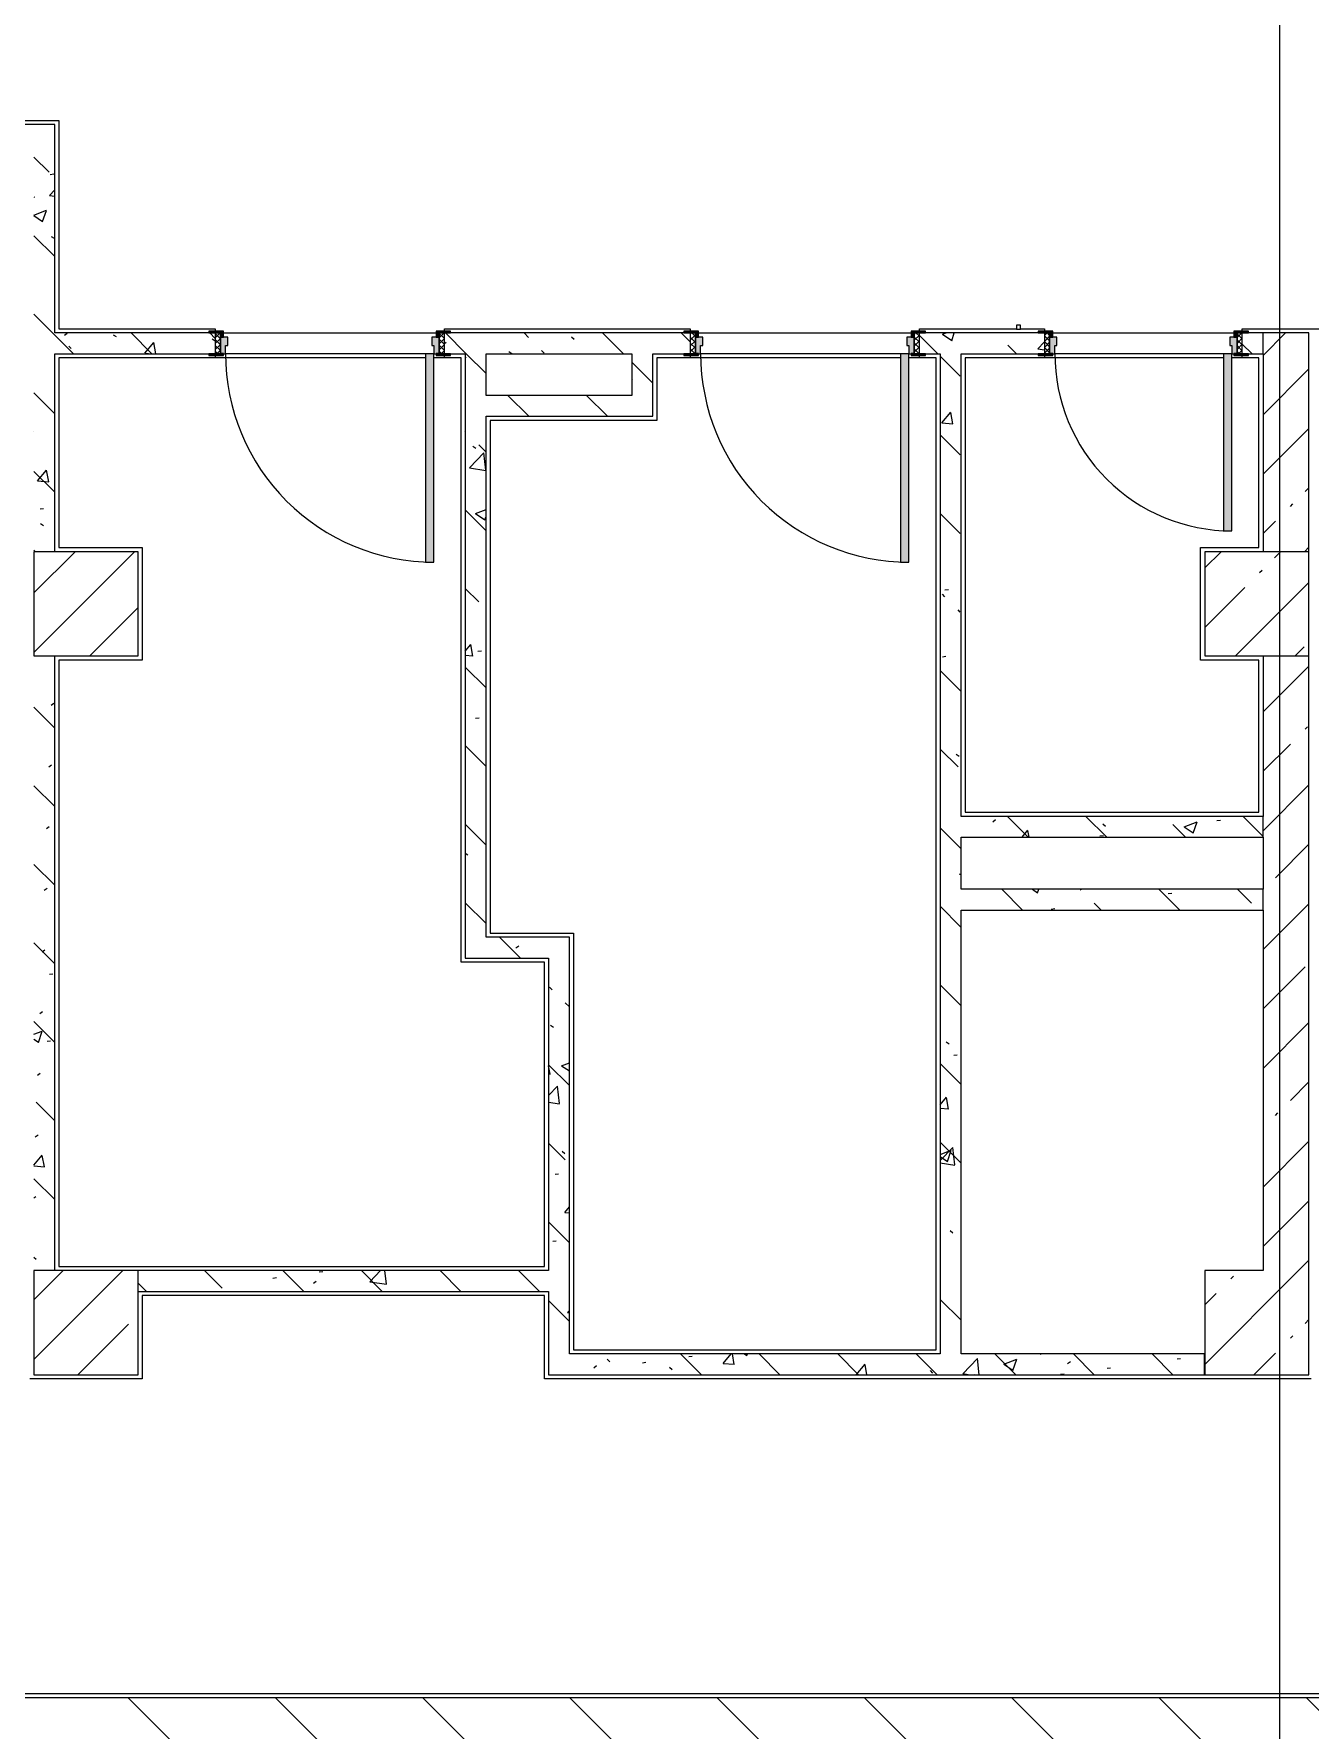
# Model space of a CAD drawing. Header units: millimetres. Extents: x 1311 to 195818, y -8553 to 29000.
# Drawn here: x 147388 to 153514, y 13445 to 21585 of the extents above; entities that cross this region are included whole.
import ezdxf

# ---------------------------------------------------------------- set-up
doc = ezdxf.new("R2010")
doc.units = ezdxf.units.MM
for name, color, linetype, lineweight, true_color in [('A-DOOR-1', 7, 'Continuous', 5, 0xaaaaaa), ('A-DOOR-2', 7, 'Continuous', 5, 0xe2e2e2), ('A-DOOR-FRAM-1', 7, 'Continuous', 5, 0xe2e2e2), ('A-DOOR-FRAM-2', 7, 'Continuous', 5, 0xaaaaaa), ('A-FLOR-1', 7, 'Continuous', 5, 0xaaaaaa), ('I-WALL-6', 7, 'Continuous', 5, 0x787878)]:
    doc.layers.add(name, color=color, linetype=linetype, lineweight=lineweight, true_color=true_color)
for name, color, linetype, lineweight in [('A-WALL', 7, 'Continuous', 9), ('A-WALL-3', 7, 'Continuous', 5), ('I-WALL-4', 7, 'Continuous', 5), ('S-COLS-4', 7, 'Continuous', 5), ('Оси', 7, 'Continuous', 9)]:
    doc.layers.add(name, color=color, linetype=linetype, lineweight=lineweight)
pattern_1 = [(45, (68808.4, 0), (-285.1231, 285.1231), []), (45, (69093.5, 0), (-285.1231, 285.1231), [504.031, -100.806, 16.764, -84.042])]
pattern_2 = [(135, (68808.4, 0), (-377.1708, -377.1708), [533.4, -88.9, 17.78, -88.9]), (135, (68808.4, 376.94), (-377.1708, -377.1708), []), (50, (68808.4, 0), (637.6445, -55.7866), [66.675, -733.425]), (355, (68808.4, 0), (-123.3494, 668.699), [53.34, -586.74]), (100.451, (68861.5, -4.65), (514.299, 612.908), [56.665, -623.315]), (46.184, (68808.4, 177.8), (948.7764, -147.15), [100.012, -1100.137]), (96.636, (68887.5, 165.5), (830.909, 865.997), [84.998, -934.973]), (351.184, (68808.4, 177.8), (830.918, 865.988), [80.01, -880.11]), (21, (68897.3, 133.35), (530.6506, -357.9283), [66.675, -733.425]), (326, (68897.3, 133.35), (216.308, 644.6585), [53.34, -586.74]), (71.451, (68941.5, 103.5), (746.9596, 286.7243), [56.665, -623.315]), (37.5, (68808.4, 0), (10.81053, 295.9426), [16.764, -562.864, 16.764, -578.866, -588.962]), (37.5, (68808.4, 0), (10.81053, 295.9426), [-1175.258, 16.764, -572.198]), (7.5, (68808.4, 0), (233.8692, 350.6318), [16.764, -322.834, 16.764, -549.529, -224.472]), (7.5, (68808.4, 0), (233.8692, 350.6318), [-905.891, 16.764, -207.708]), (327.5, (68610.14, 0), (474.5678, -20.0513), [16.764, -205.486, 16.764, -676.656, -920.115]), (327.5, (68610.14, 0), (474.5678, -20.0513), [-915.67, 16.764, -903.351]), (317.5, (68521.24, 0), (518.4522, 88.9934), [16.764, -272.161, 16.764, -443.738, -653.415]), (317.5, (68521.24, 0), (518.4522, 88.9934), [-749.427, 16.764, -636.651])]
pattern_3 = [(135, (1751.41, 114.685), (-14.14214, -14.14214), []), (225, (1751.41, 114.685), (14.14214, -14.14214), [])]
pattern_4 = [(45, (-371.384, 114.685), (-14.1421, 14.1421), []), (135, (-371.384, 114.685), (-14.1421, -14.1421), [])]
pattern_5 = [(135, (68808.4, 0), (-353.5534, -353.5534), [])]

# ---------------------------------------------------------------- blocks, each defined once
blk = doc.blocks.new('110_Дверь_СКБ_1Ст_Внутренняя1 - Д-11п 1100x2100h_кладовые _все__ коридор _между помещениями блока столовой__ моечные _все_ 2-32102277-1_11_1_птичка')
at = {"layer": 'A-DOOR-1'}
h = blk.add_hatch(dxfattribs=at)
h.set_pattern_fill('FP_134', color=256, style=0, pattern_type=2)
h.set_pattern_definition(pattern_3)
h.paths.add_polyline_path([(537.5, -50), (562.5, -50), (562.5, 50), (537.5, 50)])
at = {"layer": 'A-DOOR-2'}
h = blk.add_hatch(color=256, dxfattribs=at)
h.paths.add_polyline_path([(-477.5, -30), (-477.5, 10), (-487.5, 10), (-487.5, 50), (-512.5, 50), (-512.5, -30), (-487.5, -30)])
h.paths.add_polyline_path([(512.5, -30), (537.5, -30), (537.5, 50), (512.5, 50), (512.5, 10), (502.5, 10), (502.5, -30)])
at = {"layer": 'A-DOOR-FRAM-1'}
for points in [[(-447.5, 50), (-447.5, 1050), (-487.5, 1050), (-487.5, 50)], [(-567.5, 50), (-497.5, 50), (-497.5, 58), (-567.5, 58)], [(562.5, 50), (592.5, 50), (592.5, 58), (522.5, 58), (522.5, 50), (542.6, 50)], [(-567.5, -58), (-497.5, -58), (-497.5, -50), (-567.5, -50)], [(-497.5, -50), (-497.5, -30), (-512.5, -30), (-512.5, -50)], [(537.5, -50), (537.5, -30), (522.5, -30), (522.5, -50)], [(562.5, -58), (592.5, -58), (592.5, -50), (522.5, -50), (522.5, -58), (560.5, -58)]]:
    blk.add_hatch(color=256, dxfattribs=at).paths.add_polyline_path(points)
at = {"layer": 'A-DOOR-FRAM-2'}
h = blk.add_hatch(dxfattribs=at)
h.set_pattern_fill('FP_135', color=256, style=0, pattern_type=2)
h.set_pattern_definition(pattern_4)
h.paths.add_polyline_path([(-537.5, -50), (-512.5, -50), (-512.5, 50), (-537.5, 50)])
at = {"layer": 'A-DOOR-1'}
for p, q in [((-487.5, 1050), (-487.5, 50)), ((-447.5, 1050), (-487.5, 1050)), ((-447.5, 50), (-447.5, 1050)), ((-487.5, 50), (-447.5, 50))]:
    blk.add_line(p, q, dxfattribs=at)
blk.add_arc((-487.5, 50), 1000, 360, 90, dxfattribs=at)
at = {"layer": 'A-DOOR-FRAM-2'}
for p, q in [((-497.5, 58), (-567.5, 58)), ((-567.5, 58), (-567.5, 50)), ((-567.5, 50), (-497.5, 50)), ((-512.5, 50), (-537.5, 50)), ((-537.5, 50), (-537.5, -50)), ((-487.5, 50), (-512.5, 50)), ((-512.5, 50), (-512.5, -30)), ((-512.5, -50), (-512.5, 50)), ((-497.5, 50), (-512.5, 50)), ((-512.5, 50), (-512.5, 49)), ((-512.5, 49), (-497.5, 49)), ((-497.5, 50), (-497.5, 58)), ((-497.5, 49), (-497.5, 50)), ((-487.5, 10), (-487.5, 50)), ((-477.5, 10), (-487.5, 10)), ((-477.5, -30), (-477.5, 10)), ((512.5, 10), (502.5, 10)), ((502.5, 10), (502.5, -30)), ((512.5, 50), (512.5, 10)), ((537.5, 50), (512.5, 50)), ((592.5, 58), (522.5, 58)), ((522.5, 58), (522.5, 50)), ((537.5, 50), (522.5, 50)), ((522.5, 50), (522.5, 49)), ((522.5, 50), (592.5, 50)), ((522.5, 49), (537.5, 49)), ((537.5, -30), (537.5, 50)), ((562.5, 50), (537.5, 50)), ((537.5, 50), (537.5, -50)), ((537.5, 49), (537.5, 50)), ((562.5, -50), (562.5, 50)), ((592.5, 50), (592.5, 58)), ((-497.5, -50), (-567.5, -50)), ((-567.5, -50), (-567.5, -58)), ((-567.5, -58), (-497.5, -58)), ((-537.5, -50), (-512.5, -50)), ((-512.5, -30), (-477.5, -30)), ((-497.5, -30), (-512.5, -30)), ((-512.5, -30), (-512.5, -50)), ((-512.5, -50), (-497.5, -50)), ((-497.5, -50), (-497.5, -30)), ((-497.5, -58), (-497.5, -50)), ((502.5, -30), (537.5, -30)), ((537.5, -30), (522.5, -30)), ((522.5, -30), (522.5, -50)), ((522.5, -50), (537.5, -50)), ((592.5, -50), (522.5, -50)), ((522.5, -50), (522.5, -58)), ((522.5, -58), (592.5, -58)), ((537.5, -50), (537.5, -30)), ((537.5, -50), (562.5, -50)), ((592.5, -58), (592.5, -50))]:
    blk.add_line(p, q, dxfattribs=at)
blk = doc.blocks.new('110_Дверь_СКБ_1Ст_Внутренняя1 - Д-11п 1100x2100h_кладовые _все__ коридор _между помещениями блока столовой__ моечные _все_ 2-V110-1_11_1_птичка')
at = {"layer": 'A-DOOR-1'}
h = blk.add_hatch(dxfattribs=at)
h.set_pattern_fill('FP_134', color=256, style=0, pattern_type=2)
h.set_pattern_definition(pattern_3)
h.paths.add_polyline_path([(537.5, 50), (537.5, -50), (562.5, -50), (562.5, 50)])
at = {"layer": 'A-DOOR-2'}
h = blk.add_hatch(color=256, dxfattribs=at)
h.paths.add_polyline_path([(537.5, 50), (512.5, 50), (512.5, 10), (502.5, 10), (502.5, -30), (537.5, -30)])
h.paths.add_polyline_path([(-497.5, 50), (-512.5, 50), (-512.5, -30), (-477.5, -30), (-477.5, 10), (-487.5, 10), (-487.5, 50)])
at = {"layer": 'A-DOOR-FRAM-1'}
for points in [[(-487.5, 1050), (-487.5, 50), (-447.5, 50), (-447.5, 1050)], [(-537.5, 58), (-567.5, 58), (-567.5, 50), (-497.5, 50), (-497.5, 58), (-517.5, 58)], [(562.5, 58), (522.5, 58), (522.5, 50), (592.5, 50), (592.5, 58)], [(-537.5, -50), (-567.5, -50), (-567.5, -58), (-497.5, -58), (-497.5, -50), (-513.9, -50)], [(-512.5, -30), (-512.5, -50), (-497.5, -50), (-497.5, -30)], [(537.5, -30), (522.5, -30), (522.5, -50), (537.5, -50)], [(562.5, -50), (522.5, -55.2), (522.5, -58), (592.5, -58), (592.5, -50)]]:
    blk.add_hatch(color=256, dxfattribs=at).paths.add_polyline_path(points)
at = {"layer": 'A-DOOR-FRAM-2'}
h = blk.add_hatch(dxfattribs=at)
h.set_pattern_fill('FP_135', color=256, style=0, pattern_type=2)
h.set_pattern_definition(pattern_4)
h.paths.add_polyline_path([(-512.5, 50), (-537.5, 50), (-537.5, -50), (-512.5, -48.8)])
at = {"layer": 'A-DOOR-1'}
for p, q in [((-487.5, 1050), (-487.5, 50)), ((-447.5, 1050), (-487.5, 1050)), ((-447.5, 50), (-447.5, 1050)), ((-487.5, 50), (-447.5, 50))]:
    blk.add_line(p, q, dxfattribs=at)
blk.add_arc((-487.5, 50), 1000, 360, 90, dxfattribs=at)
at = {"layer": 'A-DOOR-FRAM-2'}
for p, q in [((-497.5, 58), (-567.5, 58)), ((-567.5, 58), (-567.5, 50)), ((-567.5, 50), (-497.5, 50)), ((-512.5, 50), (-537.5, 50)), ((-537.5, 50), (-537.5, -50)), ((-487.5, 50), (-512.5, 50)), ((-512.5, 50), (-512.5, -30)), ((-512.5, -50), (-512.5, 50)), ((-497.5, 50), (-512.5, 50)), ((-512.5, 50), (-512.5, 49)), ((-512.5, 49), (-497.5, 49)), ((-497.5, 50), (-497.5, 58)), ((-497.5, 49), (-497.5, 50)), ((-487.5, 10), (-487.5, 50)), ((-477.5, 10), (-487.5, 10)), ((-477.5, -30), (-477.5, 10)), ((512.5, 10), (502.5, 10)), ((502.5, 10), (502.5, -30)), ((512.5, 50), (512.5, 10)), ((537.5, 50), (512.5, 50)), ((592.5, 58), (522.5, 58)), ((522.5, 58), (522.5, 50)), ((537.5, 50), (522.5, 50)), ((522.5, 50), (522.5, 49)), ((522.5, 50), (592.5, 50)), ((522.5, 49), (537.5, 49)), ((537.5, -30), (537.5, 50)), ((562.5, 50), (537.5, 50)), ((537.5, 50), (537.5, -50)), ((537.5, 49), (537.5, 50)), ((562.5, -50), (562.5, 50)), ((592.5, 50), (592.5, 58)), ((-497.5, -50), (-567.5, -50)), ((-567.5, -50), (-567.5, -58)), ((-567.5, -58), (-497.5, -58)), ((-537.5, -50), (-512.5, -50)), ((-512.5, -30), (-477.5, -30)), ((-497.5, -30), (-512.5, -30)), ((-512.5, -30), (-512.5, -50)), ((-512.5, -50), (-497.5, -50)), ((-497.5, -50), (-497.5, -30)), ((-497.5, -58), (-497.5, -50)), ((502.5, -30), (537.5, -30)), ((537.5, -30), (522.5, -30)), ((522.5, -30), (522.5, -50)), ((522.5, -50), (537.5, -50)), ((592.5, -50), (522.5, -50)), ((522.5, -50), (522.5, -58)), ((522.5, -58), (592.5, -58)), ((537.5, -50), (537.5, -30)), ((537.5, -50), (562.5, -50)), ((592.5, -58), (592.5, -50))]:
    blk.add_line(p, q, dxfattribs=at)
blk = doc.blocks.new('110_Дверь_СКБ_1Ст_Внутренняя1 - Д-7_п__950x2100h_Туалет-V132-1_11_1_птичка')
at = {"layer": 'A-DOOR-1'}
h = blk.add_hatch(dxfattribs=at)
h.set_pattern_fill('FP_138', color=256, style=0, pattern_type=2)
h.set_pattern_definition([(135, (1826.41, 114.685), (-14.14214, -14.14214), []), (225, (1826.41, 114.685), (14.14214, -14.14214), [])])
h.paths.add_polyline_path([(487.5, 50), (462.5, 50), (462.5, -50), (487.5, -50)])
at = {"layer": 'A-DOOR-2'}
h = blk.add_hatch(color=256, dxfattribs=at)
h.paths.add_polyline_path([(462.5, 50), (437.5, 50), (437.5, 10), (427.5, 10), (427.5, -30), (462.5, -30)])
h.paths.add_polyline_path([(-422.5, 50), (-437.5, 50), (-437.5, -30), (-402.5, -30), (-402.5, 10), (-412.5, 10), (-412.5, 50)])
at = {"layer": 'A-DOOR-FRAM-1'}
for points in [[(-372.5, 900), (-412.5, 900), (-412.5, 50), (-372.5, 50), (-372.5, 622.5)], [(-492.5, 58), (-492.5, 50), (-422.5, 50), (-422.5, 58), (-462.5, 58)], [(467.5, 58), (447.5, 58), (447.5, 50), (517.5, 50), (517.5, 58), (487.5, 58)], [(-492.5, -50), (-492.5, -58), (-422.5, -58), (-422.5, -50), (-462.5, -50)], [(-437.5, -30), (-437.5, -50), (-422.5, -50), (-422.5, -30)], [(447.5, -30), (447.5, -50), (462.5, -50), (462.5, -30)], [(487.5, -50), (447.5, -50), (447.5, -58), (517.5, -58), (517.5, -50), (488.2, -50)]]:
    blk.add_hatch(color=256, dxfattribs=at).paths.add_polyline_path(points)
at = {"layer": 'A-DOOR-FRAM-2'}
h = blk.add_hatch(dxfattribs=at)
h.set_pattern_fill('FP_139', color=256, style=0, pattern_type=2)
h.set_pattern_definition([(45, (-296.384, 114.685), (-14.1421, 14.1421), []), (135, (-296.384, 114.685), (-14.1421, -14.1421), [])])
h.paths.add_polyline_path([(-437.5, 50), (-462.5, 50), (-462.5, -50), (-437.5, -50)])
at = {"layer": 'A-DOOR-1'}
for p, q in [((-412.5, 900), (-412.5, 50)), ((-372.5, 900), (-412.5, 900)), ((-372.5, 50), (-372.5, 900)), ((-412.5, 50), (-372.5, 50))]:
    blk.add_line(p, q, dxfattribs=at)
blk.add_arc((-412.5, 50), 850, 360, 90, dxfattribs=at)
at = {"layer": 'A-DOOR-FRAM-2'}
for p, q in [((-422.5, 58), (-492.5, 58)), ((-492.5, 58), (-492.5, 50)), ((-492.5, 50), (-422.5, 50)), ((-437.5, 50), (-462.5, 50)), ((-462.5, 50), (-462.5, -50)), ((-412.5, 50), (-437.5, 50)), ((-437.5, 50), (-437.5, -30)), ((-437.5, -50), (-437.5, 50)), ((-422.5, 50), (-437.5, 50)), ((-437.5, 50), (-437.5, 49)), ((-437.5, 49), (-422.5, 49)), ((-422.5, 50), (-422.5, 58)), ((-422.5, 49), (-422.5, 50)), ((-412.5, 10), (-412.5, 50)), ((-402.5, 10), (-412.5, 10)), ((-402.5, -30), (-402.5, 10)), ((437.5, 10), (427.5, 10)), ((427.5, 10), (427.5, -30)), ((437.5, 50), (437.5, 10)), ((462.5, 50), (437.5, 50)), ((517.5, 58), (447.5, 58)), ((447.5, 58), (447.5, 50)), ((462.5, 50), (447.5, 50)), ((447.5, 50), (447.5, 49)), ((447.5, 50), (517.5, 50)), ((447.5, 49), (462.5, 49)), ((462.5, -30), (462.5, 50)), ((487.5, 50), (462.5, 50)), ((462.5, 50), (462.5, -50)), ((462.5, 49), (462.5, 50)), ((487.5, -50), (487.5, 50)), ((517.5, 50), (517.5, 58)), ((-422.5, -50), (-492.5, -50)), ((-492.5, -50), (-492.5, -58)), ((-492.5, -58), (-422.5, -58)), ((-462.5, -50), (-437.5, -50)), ((-437.5, -30), (-402.5, -30)), ((-422.5, -30), (-437.5, -30)), ((-437.5, -30), (-437.5, -50)), ((-437.5, -50), (-422.5, -50)), ((-422.5, -50), (-422.5, -30)), ((-422.5, -58), (-422.5, -50)), ((427.5, -30), (462.5, -30)), ((462.5, -30), (447.5, -30)), ((447.5, -30), (447.5, -50)), ((447.5, -50), (462.5, -50)), ((517.5, -50), (447.5, -50)), ((447.5, -50), (447.5, -58)), ((447.5, -58), (517.5, -58)), ((462.5, -50), (462.5, -30)), ((462.5, -50), (487.5, -50)), ((517.5, -58), (517.5, -50))]:
    blk.add_line(p, q, dxfattribs=at)
blk = doc.blocks.new('BSC_Колонна _Прямоугольная - 500х500-V142-1_11_1_птичка')
at = {"layer": 'S-COLS-4'}
h = blk.add_hatch(dxfattribs=at)
h.set_pattern_fill('FP_178', color=256, style=0, pattern_type=2)
h.set_pattern_definition([(45, (-78830, -15400), (-285.1231, 285.1231), []), (45, (-78544.88, -15400), (-285.1231, 285.1231), [504.031, -100.806, 16.764, -84.042])])
h.paths.add_polyline_path([(-250, -250), (250, -250), (250, 250), (-250, 250), (-250, -74.3)])
for p, q in [((250, 250), (-250, 250)), ((-250, 250), (-250, -250)), ((250, -250), (250, 250)), ((-250, -250), (250, -250))]:
    blk.add_line(p, q, dxfattribs=at)
blk = doc.blocks.new('BSC_Колонна _Прямоугольная - 500х500-V157-1_11_1_птичка')
at = {"layer": 'S-COLS-4'}
h = blk.add_hatch(dxfattribs=at)
h.set_pattern_fill('FP_191', color=256, style=0, pattern_type=2)
h.set_pattern_definition([(45, (-78830, -18850), (-285.1231, 285.1231), []), (45, (-78544.88, -18850), (-285.1231, 285.1231), [504.031, -100.806, 16.764, -84.042])])
h.paths.add_polyline_path([(-150.2, -250), (250, -250), (250, 250), (-250, 250), (-250, -250), (-185.6, -250)])
for p, q in [((250, 250), (-250, 250)), ((-250, 250), (-250, -250)), ((250, -250), (250, 250)), ((-250, -250), (250, -250))]:
    blk.add_line(p, q, dxfattribs=at)
blk = doc.blocks.new('BSC_Колонна _Прямоугольная - 500х500-V158-1_11_1_птичка')
at = {"layer": 'S-COLS-4'}
h = blk.add_hatch(dxfattribs=at)
h.set_pattern_fill('FP_192', color=256, style=0, pattern_type=2)
h.set_pattern_definition([(45, (-84450, -18850), (-285.1231, 285.1231), []), (45, (-84164.88, -18850), (-285.1231, 285.1231), [504.031, -100.806, 16.764, -84.042])])
h.paths.add_polyline_path([(250, -250), (250, 250), (-250, 250), (-250, -250), (215.7, -250)])
for p, q in [((250, 250), (-250, 250)), ((-250, 250), (-250, -250)), ((250, -250), (250, 250)), ((-250, -250), (250, -250))]:
    blk.add_line(p, q, dxfattribs=at)

msp = doc.modelspace()

# ---------------------------------------------------------------- hatches: boundary and pattern name
at = {"layer": 'I-WALL-4'}
h = msp.add_hatch(dxfattribs=at)
h.set_pattern_fill('FP_101', color=256, style=0, pattern_type=2)
h.set_pattern_definition(pattern_1)
h.paths.add_polyline_path([(153508.4, 19100), (153508.4, 20150), (153288.4, 20150), (153288.4, 19100), (153454.9, 19100)])
h = msp.add_hatch(dxfattribs=at)
h.set_pattern_fill('FP_101', color=256, style=0, pattern_type=2)
h.set_pattern_definition(pattern_1)
h.paths.add_polyline_path([(153508.4, 15650), (153508.4, 18600), (153288.4, 18600), (153288.4, 15650), (153409, 15650)])
h = msp.add_hatch(dxfattribs=at)
h.set_pattern_fill('FP_119', color=256, style=0, pattern_type=2)
h.set_pattern_definition(pattern_5)
h.paths.add_polyline_path([(145968.2, 13400), (153508.4, 13400), (153508.4, 13600), (137458.4, 13600), (137458.4, 13400), (145248.2, 13400)])
h = msp.add_hatch(dxfattribs=at)
h.set_pattern_fill('FP_119', color=256, style=0, pattern_type=2)
h.set_pattern_definition(pattern_5)
h.paths.add_polyline_path([(153918.4, 13400), (153948.4, 13400), (153948.4, 13600), (153508.4, 13600), (153508.4, 13400), (153848.4, 13400)])
h.paths.add_polyline_path([(154898.4, 13400), (155426.8, 13400), (155426.8, 13600), (154898.4, 13600)])
h.paths.add_polyline_path([(157122.2, 13400), (157218.4, 13400), (157218.4, 13600), (157008.4, 13600), (157008.4, 13400)])
h.paths.add_polyline_path([(156308.4, 13400), (156308.4, 13600), (156126.8, 13600), (156126.8, 13400), (156258.4, 13400)])
at = {"layer": 'I-WALL-6'}
h = msp.add_hatch(dxfattribs=at)
h.set_pattern_fill('FP_131', color=256, style=0, pattern_type=2)
h.set_pattern_definition(pattern_2)
h.paths.add_polyline_path([(147388.2, 15150), (147388.4, 15150.8), (147388.4, 15650), (147488.2, 15650), (147488.2, 18600), (147388.4, 18600), (147388.4, 19100), (147488.2, 19100), (147488.2, 21150), (147388.2, 21150), (147388.2, 15325.4)])
h = msp.add_hatch(dxfattribs=at)
h.set_pattern_fill('FP_131', color=256, style=0, pattern_type=2)
h.set_pattern_definition(pattern_2)
h.paths.add_polyline_path([(148258.4, 20050), (148258.4, 20150), (147488.2, 20150), (147488.2, 20050), (148228.4, 20050)])
h.paths.add_polyline_path([(149695.8, 20050), (150258.4, 20050), (150258.4, 20150), (149358.4, 20150), (149358.4, 20050), (149558.4, 20050)])
h = msp.add_hatch(dxfattribs=at)
h.set_pattern_fill('FP_131', color=256, style=0, pattern_type=2)
h.set_pattern_definition(pattern_2)
h.paths.add_polyline_path([(150358.4, 19750), (150358.4, 20150), (150258.4, 20150), (150258.4, 19750)])
h = msp.add_hatch(dxfattribs=at)
h.set_pattern_fill('FP_131', color=256, style=0, pattern_type=2)
h.set_pattern_definition(pattern_2)
h.paths.add_polyline_path([(151638.4, 20050), (152238.4, 20050), (152237.7, 20150), (151638.4, 20150)])
h.paths.add_polyline_path([(150378.4, 20050), (150538.4, 20050), (150538.4, 20150), (150358.4, 20150), (150358.4, 20050)])
h.paths.add_polyline_path([(153268.4, 20050), (153288.4, 20050), (153288.4, 20150), (153188.4, 20150), (153188.4, 20050), (153218.4, 20050)])
h = msp.add_hatch(dxfattribs=at)
h.set_pattern_fill('FP_131', color=256, style=0, pattern_type=2)
h.set_pattern_definition(pattern_2)
h.paths.add_polyline_path([(149458.4, 17250), (149558.4, 17250), (149558.4, 20050), (149458.4, 20050), (149458.4, 17270)])
h = msp.add_hatch(dxfattribs=at)
h.set_pattern_fill('FP_131', color=256, style=0, pattern_type=2)
h.set_pattern_definition(pattern_2)
h.paths.add_polyline_path([(151738.4, 15250), (151838.4, 15250), (151833.6, 20050), (151738.4, 20050), (151738.4, 15270)])
h = msp.add_hatch(dxfattribs=at)
h.set_pattern_fill('FP_131', color=256, style=0, pattern_type=2)
h.set_pattern_definition(pattern_2)
h.paths.add_polyline_path([(149558.4, 19750), (150258.4, 19750), (150258.4, 19850), (149558.4, 19850)])
h = msp.add_hatch(dxfattribs=at)
h.set_pattern_fill('FP_131', color=256, style=0, pattern_type=2)
h.set_pattern_definition(pattern_2)
h.paths.add_polyline_path([(153288.4, 17730), (153288.4, 17830), (151838.4, 17830), (151838.4, 17730), (153268.4, 17730)])
h = msp.add_hatch(dxfattribs=at)
h.set_pattern_fill('FP_131', color=256, style=0, pattern_type=2)
h.set_pattern_definition(pattern_2)
h.paths.add_polyline_path([(151858.4, 17380), (153288.4, 17380), (153288.4, 17480), (151838.4, 17480), (151838.4, 17380), (151853.5, 17380)])
h = msp.add_hatch(dxfattribs=at)
h.set_pattern_fill('FP_131', color=256, style=0, pattern_type=2)
h.set_pattern_definition(pattern_2)
h.paths.add_polyline_path([(149558.4, 17150), (149958.4, 17150), (149958.4, 17250), (149458.4, 17250), (149458.4, 17150)])
h = msp.add_hatch(dxfattribs=at)
h.set_pattern_fill('FP_131', color=256, style=0, pattern_type=2)
h.set_pattern_definition(pattern_2)
h.paths.add_polyline_path([(149958.4, 15250), (149958.4, 17150), (149858.4, 17150), (149858.4, 15250)])
h = msp.add_hatch(dxfattribs=at)
h.set_pattern_fill('FP_131', color=256, style=0, pattern_type=2)
h.set_pattern_definition(pattern_2)
h.paths.add_polyline_path([(147888.4, 15550), (149858.4, 15550), (149858.4, 15650), (147888.4, 15650), (147888.4, 15593.2)])
h = msp.add_hatch(dxfattribs=at)
h.set_pattern_fill('FP_131', color=256, style=0, pattern_type=2)
h.set_pattern_definition(pattern_2)
h.paths.add_polyline_path([(151552.4, 15150), (153006.8, 15150), (153006.8, 15250), (149858.4, 15250), (149858.4, 15150), (149978.4, 15150)])
at = {"layer": 'S-COLS-4'}
h = msp.add_hatch(dxfattribs=at)
h.set_pattern_fill('FP_101', color=256, style=0, pattern_type=2)
h.set_pattern_definition(pattern_1)
h.paths.add_polyline_path([(153508.4, 15150), (153508.4, 15650), (153008.4, 15650), (153008.4, 15150), (153409, 15150)])

# ---------------------------------------------------------------- linework, layer by layer
at = {"layer": 'A-FLOR-1'}
for p, q in [((147188.2, 21170), (147508.2, 21170)), ((147508.2, 21170), (147508.2, 20170)), ((147508.2, 20170), (148258.4, 20170)), ((148258.4, 20170), (148258.4, 20158)), ((149358.4, 20158), (149358.4, 20170)), ((149358.4, 20170), (150538.4, 20170)), ((150538.4, 20170), (150538.4, 20158)), ((151638.4, 20158), (151638.4, 20170)), ((151638.4, 20170), (152103.9, 20170)), ((152123.9, 20170), (152238.4, 20170)), ((152238.4, 20170), (152238.4, 20158)), ((153188.4, 20158), (153188.4, 20170)), ((153188.4, 20170), (154378.4, 20170)), ((147508.2, 20030), (147508.2, 19120)), ((149268.4, 20030), (147508.2, 20030)), ((148258.4, 20042), (148258.4, 20030)), ((149438.4, 20030), (149308.4, 20030)), ((149358.4, 20030), (149358.4, 20042)), ((149438.4, 17130), (149438.4, 20030)), ((151548.4, 20030), (150378.4, 20030)), ((150378.4, 20030), (150378.4, 19730)), ((150538.4, 20042), (150538.4, 20030)), ((151718.4, 20030), (151588.4, 20030)), ((151638.4, 20030), (151638.4, 20042)), ((151718.4, 15270), (151718.4, 20030)), ((153098.4, 20030), (151858.4, 20030)), ((151858.4, 20030), (151858.4, 17850)), ((152238.4, 20042), (152238.4, 20030)), ((153268.4, 20030), (153138.4, 20030)), ((153188.4, 20030), (153188.4, 20042)), ((153268.4, 19120), (153268.4, 20030)), ((150378.4, 19730), (149578.4, 19730)), ((149578.4, 19730), (149578.4, 17270)), ((147508.2, 19120), (147908.4, 19120)), ((147908.4, 19120), (147908.4, 18580)), ((152988.4, 18580), (152988.4, 19120)), ((152988.4, 19120), (153268.4, 19120)), ((147908.4, 18580), (147508.2, 18580)), ((147508.2, 18580), (147508.2, 15670)), ((153268.4, 18580), (152988.4, 18580)), ((153268.4, 17850), (153268.4, 18580)), ((151858.4, 17850), (153268.4, 17850)), ((149578.4, 17270), (149978.4, 17270)), ((149978.4, 17270), (149978.4, 15270)), ((149838.4, 17130), (149438.4, 17130)), ((149838.4, 15670), (149838.4, 17130)), ((147508.2, 15670), (149838.4, 15670)), ((149838.4, 15530), (147908.4, 15530)), ((147908.4, 15530), (147908.4, 15130)), ((149838.4, 15130), (149838.4, 15530)), ((149978.4, 15270), (151718.4, 15270)), ((147908.4, 15130), (147368.4, 15130)), ((153518.9, 15130), (149838.4, 15130)), ((139638.4, 13620), (153948.4, 13620))]:
    msp.add_line(p, q, dxfattribs=at)
at = {"layer": 'A-WALL'}
for p, q in [((153288.4, 20050), (153288.4, 20150)), ((153288.4, 17730), (153288.4, 17830)), ((153288.4, 17380), (153288.4, 17480))]:
    msp.add_line(p, q, dxfattribs=at)
at = {"layer": 'A-WALL-3'}
for p, q in [((152123.9, 20188), (152103.9, 20188)), ((152103.9, 20188), (152103.9, 20168)), ((152123.9, 20168), (152123.9, 20188)), ((152103.9, 20168), (152123.9, 20168))]:
    msp.add_line(p, q, dxfattribs=at)
at = {"layer": 'I-WALL-4'}
for p, q in [((147488.2, 21150), (147218.2, 21150)), ((147488.2, 20150), (147488.2, 21150)), ((148228.4, 20150), (147488.2, 20150)), ((148298.4, 20150), (149318.4, 20150)), ((150508.4, 20150), (149388.4, 20150)), ((150578.4, 20150), (151598.4, 20150)), ((152208.4, 20150), (151668.4, 20150)), ((152278.4, 20150), (153148.4, 20150)), ((153508.4, 20150), (153218.4, 20150)), ((153508.4, 19100), (153508.4, 20150)), ((147488.2, 19100), (147488.2, 20050)), ((147488.2, 20050), (148228.4, 20050)), ((149268.4, 20050), (148308.4, 20050)), ((149388.4, 20050), (149458.4, 20050)), ((149458.4, 20050), (149458.4, 17150)), ((149558.4, 19850), (149558.4, 20050)), ((149558.4, 20050), (150258.4, 20050)), ((150258.4, 20050), (150258.4, 19850)), ((150358.4, 20050), (150508.4, 20050)), ((150358.4, 19750), (150358.4, 20050)), ((151548.4, 20050), (150588.4, 20050)), ((151668.4, 20050), (151738.4, 20050)), ((151738.4, 20050), (151738.4, 15250)), ((151838.4, 20050), (152208.4, 20050)), ((151838.4, 17830), (151838.4, 20050)), ((153098.4, 20050), (152288.4, 20050)), ((153218.4, 20050), (153288.4, 20050)), ((153288.4, 20050), (153288.4, 19100)), ((150258.4, 19850), (149558.4, 19850)), ((149558.4, 17250), (149558.4, 19750)), ((149558.4, 19750), (150358.4, 19750)), ((147488.2, 15650), (147488.2, 18600)), ((153288.4, 18600), (153288.4, 17830)), ((153508.4, 15650), (153508.4, 18600)), ((153288.4, 17830), (151838.4, 17830)), ((151838.4, 17730), (153288.4, 17730)), ((151838.4, 17480), (151838.4, 17730)), ((153288.4, 17730), (153288.4, 17480)), ((153288.4, 17480), (151838.4, 17480)), ((151838.4, 17380), (153288.4, 17380)), ((151838.4, 15250), (151838.4, 17380)), ((153288.4, 17380), (153288.4, 15650)), ((149958.4, 17250), (149558.4, 17250)), ((149958.4, 15250), (149958.4, 17250)), ((149458.4, 17150), (149858.4, 17150)), ((149858.4, 17150), (149858.4, 15650)), ((149858.4, 15650), (147888.4, 15650)), ((147888.4, 15550), (149858.4, 15550)), ((149858.4, 15550), (149858.4, 15150)), ((151738.4, 15250), (149958.4, 15250)), ((153006.8, 15250), (151838.4, 15250)), ((153006.8, 15150), (153006.8, 15250)), ((149858.4, 15150), (153006.8, 15150)), ((153918.4, 13600), (139618.4, 13600))]:
    msp.add_line(p, q, dxfattribs=at)
at = {"layer": 'S-COLS-4'}
for p, q in [((153288.4, 15650), (153008.4, 15650)), ((153008.4, 15650), (153008.4, 15150)), ((153508.4, 15150), (153508.4, 15650)), ((153008.4, 15150), (153508.4, 15150))]:
    msp.add_line(p, q, dxfattribs=at)
at = {"layer": 'Оси'}
msp.add_line((153368.4, 10029.8), (153368.4, 21915.1), dxfattribs=at)

# ---------------------------------------------------------------- block references
at = {"layer": 'A-DOOR-1', "rotation": 180}
for name, p in [('110_Дверь_СКБ_1Ст_Внутренняя1 - Д-11п 1100x2100h_кладовые _все__ коридор _между помещениями блока столовой__ моечные _все_ 2-V110-1_11_1_птичка', (148820.9, 20100)), ('110_Дверь_СКБ_1Ст_Внутренняя1 - Д-11п 1100x2100h_кладовые _все__ коридор _между помещениями блока столовой__ моечные _все_ 2-32102277-1_11_1_птичка', (151100.9, 20100)), ('110_Дверь_СКБ_1Ст_Внутренняя1 - Д-7_п__950x2100h_Туалет-V132-1_11_1_птичка', (152725.9, 20100))]:
    msp.add_blockref(name, p, dxfattribs=at)
at = {"layer": 'S-COLS-4'}
for name, p in [('BSC_Колонна _Прямоугольная - 500х500-V157-1_11_1_птичка', (147638.4, 18850)), ('BSC_Колонна _Прямоугольная - 500х500-V158-1_11_1_птичка', (153258.4, 18850)), ('BSC_Колонна _Прямоугольная - 500х500-V142-1_11_1_птичка', (147638.4, 15400))]:
    msp.add_blockref(name, p, dxfattribs=at)

doc.saveas('drawing.dxf')
